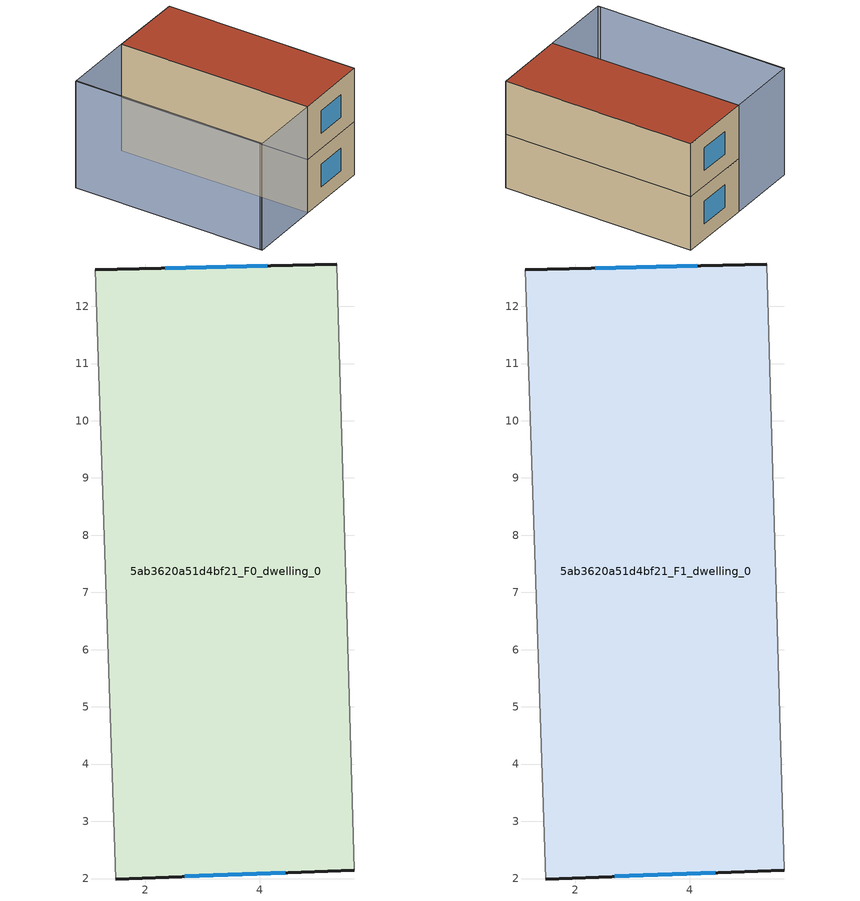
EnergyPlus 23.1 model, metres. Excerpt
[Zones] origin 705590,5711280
5ab3620a51d4bf21_F0_dwelling_0
 floor ground (EU_floor_Construction): 5.35,12.74 5.65,2.15 1.48,1.99 1.13,12.63 z0
 wall outside (EU_wall_Construction): 5.35,12.74 1.13,12.63 / 1.48,1.99 5.65,2.15 z0:3
 wall adiabatic (EU_wall_Construction): 5.65,2.15 5.35,12.74 / 1.13,12.63 1.48,1.99 z0:3
 window (EU_Window_Construction): 4.13,12.71 2.35,12.67 / 2.69,2.04 4.45,2.1 z0.87:2.13
5ab3620a51d4bf21_F1_dwelling_0
 floor to 5ab3620a51d4bf21_F0_dwelling_0 (EU_floor_Construction): 5.35,12.74 5.65,2.15 1.48,1.99 1.13,12.63 z3
 wall outside (EU_wall_Construction): 5.35,12.74 1.13,12.63 / 1.48,1.99 5.65,2.15 z3:6
 wall adiabatic (EU_wall_Construction): 5.65,2.15 5.35,12.74 / 1.13,12.63 1.48,1.99 z3:6
 window (EU_Window_Construction): 4.13,12.71 2.35,12.67 / 2.69,2.04 4.45,2.1 z3.87:5.13
 roof outside (EU_roof_Construction): 5.65,2.15 5.35,12.74 1.13,12.63 1.48,1.99 z6
shading: -2.89,12.49 -2.58,1.91 / 5.65,2.15 5.35,12.74 / 1.13,12.63 1.48,1.99 / 1.48,1.99 -2.58,1.86 / -2.58,1.86 -2.93,12.5 / -2.93,12.5 1.13,12.63 z0:6
[Building]
EU S2 Campaign: North Axis=0; Terrain=City; Solar Distribution=FullExterior
[Site:Location]
London: Latitude=51.5; Longitude=-0.5; Time Zone=0; Elevation=25
[SizingPeriod:WeatherFileDays]
AnnualSizingPeriod: Begin Month=1; Begin Day of Month=1; End Month=12; End Day of Month=31; Day of Week for Start Day=Monday; Use Weather File Daylight Saving Period=No; Use Weather File Rain and Snow Indicators=No
[MATERIAL]
EU_InternalMass_Material: Roughness=MediumRough; Thickness=0.1; Conductivity=1; Density=1800; Specific Heat=900; Thermal Absorptance=0.9; Solar Absorptance=0.7; Visible Absorptance=0.7
[MATERIAL:NOMASS] Roughness=MediumRough; Thermal Absorptance=0.9; Solar Absorptance=0.7; Visible Absorptance=0.7
Name | Thermal Resistance
EU_wall_NoMass | 0.724719
EU_roof_NoMass | 2.98947
EU_floor_NoMass | 2.39157
[WINDOWMATERIAL:SIMPLEGLAZINGSYSTEM]
EU_Window_SimpleGlazing: UFactor=2.63425; Solar Heat Gain Coefficient=0.76; Visible Transmittance=0.76
[CONSTRUCTION]
EU_wall_Construction: EU_wall_NoMass
EU_roof_Construction: EU_roof_NoMass
EU_floor_Construction: EU_floor_NoMass
EU_Window_Construction: EU_Window_SimpleGlazing
EU_InternalMass_Construction: EU_InternalMass_Material
[ZONE] Type=1; Multiplier=1; Ceiling Height=autocalculate; Floor Area=autocalculate; Part of Total Floor Area=Yes
Name | Volume
5ab3620a51d4bf21_F0_dwelling_0 | 133.753
5ab3620a51d4bf21_F1_dwelling_0 | 133.754
[INTERNALMASS] Construction=EU_InternalMass_Construction; Surface Area=44.5845
Name | Zone or ZoneList
5ab3620a51d4bf21_F0_dwelling_0_EU_InternalMass | 5ab3620a51d4bf21_F0_dwelling_0
5ab3620a51d4bf21_F1_dwelling_0_EU_InternalMass | 5ab3620a51d4bf21_F1_dwelling_0
[OTHEREQUIPMENT] Fuel Type=Electricity; Design Level Calculation Method=Watts/Area; Power per Zone Floor Area=1; Fraction Latent=0; Fraction Radiant=0; Fraction Lost=0; Carbon Dioxide Generation Rate=0; EndUse Subcategory=EU_Step8_InternalGains
Name | Zone or ZoneList or Space or SpaceList | Schedule
EU_Step8_InternalGain_5ab3620a51d4bf21_F0_dwelling_0_f000 | 5ab3620a51d4bf21_F0_dwelling_0 | EU_Step8_GainSchedule_5ab3620a51d4bf21_F0_dwelling_0_f000
EU_Step8_InternalGain_5ab3620a51d4bf21_F1_dwelling_0_f000 | 5ab3620a51d4bf21_F1_dwelling_0 | EU_Step8_GainSchedule_5ab3620a51d4bf21_F1_dwelling_0_f000
[ZONEVENTILATION:DESIGNFLOWRATE] Schedule=EU_AlwaysOn; Design Flow Rate Calculation Method=AirChanges/Hour; Air Changes per Hour=0.418135; Ventilation Type=Natural; Fan Pressure Rise=0; Fan Total Efficiency=1; Constant Term Coefficient=1; Temperature Term Coefficient=0; Velocity Term Coefficient=0; Velocity Squared Term Coefficient=0; Minimum Indoor Temperature=-100; Maximum Indoor Temperature=100; Delta Temperature=-100; Minimum Outdoor Temperature=-100; Maximum Outdoor Temperature=100; Maximum Wind Speed=40
Name | Zone or ZoneList or Space or SpaceList
EU_ConstantAir_5ab3620a51d4bf21_F0_dwelling_0 | 5ab3620a51d4bf21_F0_dwelling_0
EU_ConstantAir_5ab3620a51d4bf21_F1_dwelling_0 | 5ab3620a51d4bf21_F1_dwelling_0
[HVACTEMPLATE:THERMOSTAT] Constant Heating Setpoint=20; Constant Cooling Setpoint=50
EU_HeatOnly_5ab3620a51d4bf21_F0_dwelling_0; EU_HeatOnly_5ab3620a51d4bf21_F1_dwelling_0
[HVACTEMPLATE:ZONE:IDEALLOADSAIRSYSTEM] System Availability Schedule=EU_AlwaysOn; Maximum Heating Supply Air Temperature=50; Minimum Cooling Supply Air Temperature=13; Maximum Heating Supply Air Humidity Ratio=0.0156; Minimum Cooling Supply Air Humidity Ratio=0.0077; Heating Limit=NoLimit; Cooling Limit=NoLimit; Heating Availability Schedule=EU_AlwaysOn; Cooling Availability Schedule=EU_CoolingOff; Dehumidification Control Type=ConstantSensibleHeatRatio; Cooling Sensible Heat Ratio=0.7; Dehumidification Setpoint=60; Humidification Control Type=None; Humidification Setpoint=30; Outdoor Air Method=None; Outdoor Air Flow Rate per Person=0.00944; Outdoor Air Flow Rate per Zone Floor Area=0; Outdoor Air Flow Rate per Zone=0; Demand Controlled Ventilation Type=None; Outdoor Air Economizer Type=NoEconomizer; Heat Recovery Type=None; Sensible Heat Recovery Effectiveness=0.7; Latent Heat Recovery Effectiveness=0.65
Name | Template Thermostat
5ab3620a51d4bf21_F0_dwelling_0 | EU_HeatOnly_5ab3620a51d4bf21_F0_dwelling_0
5ab3620a51d4bf21_F1_dwelling_0 | EU_HeatOnly_5ab3620a51d4bf21_F1_dwelling_0
[SIZING:ZONE] Zone Cooling Design Supply Air Temperature Input Method=SupplyAirTemperature; Zone Cooling Design Supply Air Temperature=13; Zone Heating Design Supply Air Temperature Input Method=SupplyAirTemperature; Zone Heating Design Supply Air Temperature=50; Zone Cooling Design Supply Air Humidity Ratio=0.008; Zone Heating Design Supply Air Humidity Ratio=0.008; Cooling Design Air Flow Method=DesignDay; Cooling Design Air Flow Rate=0; Cooling Minimum Air Flow per Zone Floor Area=0.000762; Cooling Minimum Air Flow=0; Cooling Minimum Air Flow Fraction=0.2; Heating Design Air Flow Method=DesignDay; Heating Design Air Flow Rate=0; Heating Maximum Air Flow per Zone Floor Area=0.002032; Heating Maximum Air Flow=0.141576; Heating Maximum Air Flow Fraction=0.3; Account for Dedicated Outdoor Air System=No; Dedicated Outdoor Air System Control Strategy=NeutralSupplyAir; Dedicated Outdoor Air Low Setpoint Temperature for Design=autosize; Dedicated Outdoor Air High Setpoint Temperature for Design=autosize; Zone Load Sizing Method=Sensible Load Only No Latent Load; Zone Latent Cooling Design Supply Air Humidity Ratio Input Method=HumidityRatioDifference; Zone Cooling Design Supply Air Humidity Ratio Difference=0.005; Zone Latent Heating Design Supply Air Humidity Ratio Input Method=HumidityRatioDifference; Zone Humidification Design Supply Air Humidity Ratio Difference=0.005
5ab3620a51d4bf21_F0_dwelling_0; 5ab3620a51d4bf21_F1_dwelling_0
[SCHEDULE:CONSTANT]
Name | Hourly Value
EU_AlwaysOn | 1
EU_CoolingOff | 0
[SCHEDULE:FILE] Column Number=1; Rows to Skip at Top=0; Number of Hours of Data=8760; Column Separator=Comma; Interpolate to Timestep=No; Minutes per Item=60; Adjust Schedule for Daylight Savings=Yes
Name | File
EU_Step8_GainSchedule_5ab3620a51d4bf21_F0_dwelling_0_f000 | ../../schedules/5ab3620a51d4bf21/5ab3620a51d4bf21_F0_dwelling_0_f000_gain.csv
EU_Step8_GainSchedule_5ab3620a51d4bf21_F1_dwelling_0_f000 | ../../schedules/5ab3620a51d4bf21/5ab3620a51d4bf21_F1_dwelling_0_f000_gain.csv
